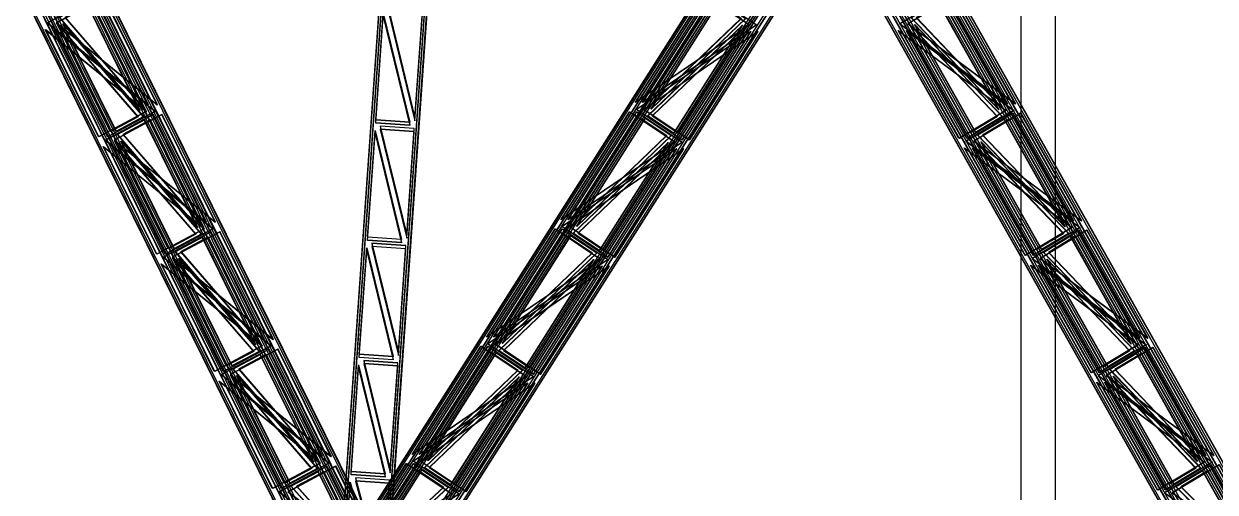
# Model space of a CAD drawing. Header units: millimetres. Extents: x -48000 to 1060615, y -2000 to 333000.
# Drawn here: x -11377 to -364, y 80947 to 85275 of the extents above; entities that cross this region are included whole.
import ezdxf

# ---------------------------------------------------------------- set-up
doc = ezdxf.new("R2010")
doc.units = ezdxf.units.MM
doc.layers.add('D-STR-CORE', color=7, linetype='Continuous', lineweight=25)
doc.layers.add('D-STR-STRC', color=7, linetype='Continuous', lineweight=25)

msp = doc.modelspace()

# ---------------------------------------------------------------- linework, layer by layer
at = {"layer": 'D-STR-CORE'}
msp.add_lwpolyline([(-2160, 18300), (-1840, 18300), (-1840, 224550), (-2160, 224550)], close=True, dxfattribs=at)
msp.add_lwpolyline([(-2160, 18300), (-1840, 18300), (-1840, 224550), (-2160, 224550)], close=True, dxfattribs=at)
at = {"layer": 'D-STR-STRC'}
for points in [[(-8546.53, 80174.39), (-296.53, 93174.39)], [(-8477.42, 80174.39), (-227.42, 93174.39)], [(-8116.11, 80086.83), (-14541.46, 93086.83)], [(-8099, 80095.97), (-14524.35, 93095.97)], [(-8058.75, 80086.83), (-14484.1, 93086.83)], [(-8041.63, 80095.97), (-14466.98, 93095.97)], [(-8037.02, 80137.1), (-14462.37, 93137.1)], [(-8019.91, 80146.24), (-14445.25, 93146.24)], [(-7949.6, 80137.1), (-14374.95, 93137.1)], [(-7932.49, 80146.24), (-14357.84, 93146.24)], [(-8530.16, 80163.49), (-280.16, 93163.49)], [(-8461.05, 80163.49), (-211.05, 93163.49)], [(-8444.6, 80114.44), (-194.6, 93114.44)], [(-8428.22, 80103.54), (-178.22, 93103.54)], [(-8399.25, 80114.44), (-149.25, 93114.44)], [(-8382.87, 80103.54), (-132.87, 93103.54)], [(134.05, 80095.53), (-7203.63, 93095.53)], [(150.82, 80105.58), (-7186.85, 93105.58)], [(184.72, 80095.53), (-7152.95, 93095.53)], [(201.5, 80105.58), (-7136.17, 93105.58)], [(213.05, 80150.83), (-7124.62, 93150.83)], [(229.83, 80160.89), (-7107.85, 93160.89)], [(290.27, 80150.83), (-7047.4, 93150.83)], [(307.05, 80160.89), (-7030.62, 93160.89)], [(-8469.47, 80030.39), (-7557.15, 93030.39)], [(-8469.47, 80030.39), (-7557.15, 93030.39)], [(-8469.47, 79999.82), (-7557.15, 92999.82)], [(-8469.47, 79999.82), (-7557.15, 92999.82)], [(-8449.52, 80029.02), (-7537.19, 93029.02)], [(-8449.52, 80029.02), (-7537.19, 93029.02)], [(-8449.52, 79998.44), (-7537.19, 92998.44)], [(-8449.52, 79998.44), (-7537.19, 92998.44)], [(-8050.48, 80001.56), (-7138.16, 93001.56)], [(-8050.48, 80001.56), (-7138.16, 93001.56)], [(-8050.48, 79970.98), (-7138.16, 92970.98)], [(-8050.48, 79970.98), (-7138.16, 92970.98)], [(-8030.53, 80000.18), (-7118.2, 93000.18)], [(-8030.53, 80000.18), (-7118.2, 93000.18)], [(-8030.53, 79969.61), (-7118.2, 92969.61)], [(-8030.53, 79969.61), (-7118.2, 92969.61)], [(-8567.51, 79853.76), (-14992.86, 92853.76)], [(-8550.4, 79862.9), (-14975.75, 92862.9)], [(-8480.09, 79853.76), (-14905.44, 92853.76)], [(-8462.98, 79862.9), (-14888.33, 92862.9)], [(-8458.37, 79904.03), (-14883.71, 92904.03)], [(-8441.25, 79913.17), (-14866.6, 92913.17)], [(-8401, 79904.03), (-14826.35, 92904.03)], [(-8383.89, 79913.17), (-14809.24, 92913.17)], [(-8117.13, 79896.46), (132.87, 92896.46)], [(-8100.75, 79885.56), (149.25, 92885.56)], [(-8071.78, 79896.46), (178.22, 92896.46)], [(-8055.4, 79885.56), (194.6, 92885.56)], [(-8038.95, 79836.51), (211.05, 92836.51)], [(-7969.84, 79836.51), (280.16, 92836.51)], [(-307.05, 79839.11), (-7644.72, 92839.11)], [(-290.27, 79849.17), (-7627.95, 92849.17)], [(-229.83, 79839.11), (-7567.5, 92839.11)], [(-213.05, 79849.17), (-7550.73, 92849.17)], [(-201.5, 79894.42), (-7539.18, 92894.42)], [(-184.72, 79904.47), (-7522.4, 92904.47)], [(-150.82, 79894.42), (-7488.5, 92894.42)], [(-134.05, 79904.47), (-7471.72, 92904.47)], [(-8022.58, 79825.61), (227.42, 92825.61)], [(-7953.47, 79825.61), (296.53, 92825.61)]]:
    msp.add_lwpolyline(points, dxfattribs=at)
for points in [[(-8546.53, 80174.39), (-8022.58, 79825.61), (227.42, 92825.61), (-296.53, 93174.39)], [(-8543.07, 80174.39), (-8019.12, 79825.61), (230.88, 92825.61), (-293.07, 93174.39)], [(-8480.88, 80174.39), (-7956.93, 79825.61), (293.07, 92825.61), (-230.88, 93174.39)], [(-8477.42, 80174.39), (-7953.47, 79825.61), (296.53, 92825.61), (-227.42, 93174.39)], [(-8019.91, 80146.24), (-8567.51, 79853.76), (-14992.86, 92853.76), (-14445.25, 93146.24)], [(-8015.54, 80146.24), (-8563.14, 79853.76), (-14988.49, 92853.76), (-14440.88, 93146.24)], [(-7936.86, 80146.24), (-8484.46, 79853.76), (-14909.81, 92853.76), (-14362.21, 93146.24)], [(-7932.49, 80146.24), (-8480.09, 79853.76), (-14905.44, 92853.76), (-14357.84, 93146.24)], [(-8099, 80095.97), (-8458.37, 79904.03), (-14883.71, 92904.03), (-14524.35, 93095.97)], [(-8094.63, 80095.97), (-8454, 79904.03), (-14879.34, 92904.03), (-14519.98, 93095.97)], [(-8046, 80095.97), (-8405.37, 79904.03), (-14830.72, 92904.03), (-14471.35, 93095.97)], [(-8041.63, 80095.97), (-8401, 79904.03), (-14826.35, 92904.03), (-14466.98, 93095.97)], [(-8444.6, 80114.44), (-8100.75, 79885.56), (149.25, 92885.56), (-194.6, 93114.44)], [(-8441.14, 80114.44), (-8097.3, 79885.56), (152.7, 92885.56), (-191.14, 93114.44)], [(-8402.7, 80114.44), (-8058.86, 79885.56), (191.14, 92885.56), (-152.7, 93114.44)], [(-8399.25, 80114.44), (-8055.4, 79885.56), (194.6, 92885.56), (-149.25, 93114.44)], [(229.83, 80160.89), (-307.05, 79839.11), (-7644.72, 92839.11), (-7107.85, 93160.89)], [(233.69, 80160.89), (-303.19, 79839.11), (-7640.86, 92839.11), (-7103.99, 93160.89)], [(303.19, 80160.89), (-233.69, 79839.11), (-7571.36, 92839.11), (-7034.48, 93160.89)], [(307.05, 80160.89), (-229.83, 79839.11), (-7567.5, 92839.11), (-7030.62, 93160.89)], [(150.82, 80105.58), (-201.5, 79894.42), (-7539.18, 92894.42), (-7186.85, 93105.58)], [(154.69, 80105.58), (-197.64, 79894.42), (-7535.32, 92894.42), (-7182.99, 93105.58)], [(197.64, 80105.58), (-154.69, 79894.42), (-7492.36, 92894.42), (-7140.03, 93105.58)], [(201.5, 80105.58), (-150.82, 79894.42), (-7488.5, 92894.42), (-7136.17, 93105.58)], [(-8030.53, 80000.18), (-8469.47, 80030.39), (-7557.15, 93030.39), (-7118.2, 93000.18)], [(-8030.53, 80000.18), (-8469.47, 80030.39), (-7557.15, 93030.39), (-7118.2, 93000.18)], [(-8030.53, 79997.96), (-8469.47, 80028.17), (-7557.15, 93028.17), (-7118.2, 92997.96)], [(-8030.53, 79997.96), (-8469.47, 80028.17), (-7557.15, 93028.17), (-7118.2, 92997.96)], [(-8030.53, 79971.83), (-8469.47, 80002.04), (-7557.15, 93002.04), (-7118.2, 92971.83)], [(-8030.53, 79971.83), (-8469.47, 80002.04), (-7557.15, 93002.04), (-7118.2, 92971.83)], [(-8030.53, 79969.61), (-8469.47, 79999.82), (-7557.15, 92999.82), (-7118.2, 92969.61)], [(-8030.53, 79969.61), (-8469.47, 79999.82), (-7557.15, 92999.82), (-7118.2, 92969.61)], [(-10227.79, 84525.78), (-10719.27, 85520.17), (-11159.92, 85284.81)], [(-10223.42, 84525.78), (-10714.9, 85520.17), (-11155.55, 85284.81)], [(-10144.74, 84525.78), (-10636.22, 85520.17), (-11076.88, 85284.81)], [(-10140.37, 84525.78), (-10631.85, 85520.17), (-11072.5, 85284.81)], [(-10306.88, 84475.51), (-10798.37, 85469.9), (-11050.78, 85335.08)], [(-10302.51, 84475.51), (-10793.99, 85469.9), (-11046.41, 85335.08)], [(-10253.89, 84475.51), (-10745.37, 85469.9), (-10997.78, 85335.08)], [(-10249.51, 84475.51), (-10741, 85469.9), (-10993.41, 85335.08)], [(-5725.2, 84546.71), (-5090.91, 85546.2), (-4669.3, 85265.54)], [(-5721.75, 84546.71), (-5087.46, 85546.2), (-4665.84, 85265.54)], [(-5659.56, 84546.71), (-5025.27, 85546.2), (-4603.65, 85265.54)], [(-5656.1, 84546.71), (-5021.81, 85546.2), (-4600.19, 85265.54)], [(-5623.27, 84486.77), (-4988.98, 85486.25), (-4747.47, 85325.49)], [(-5619.82, 84486.77), (-4985.53, 85486.25), (-4744.02, 85325.49)], [(-5581.38, 84486.77), (-4947.09, 85486.25), (-4705.58, 85325.49)], [(-5577.92, 84486.77), (-4943.63, 85486.25), (-4702.12, 85325.49)], [(-2284.99, 84536.78), (-2847.67, 85533.67), (-3279.69, 85274.74)], [(-2281.13, 84536.78), (-2843.81, 85533.67), (-3275.83, 85274.74)], [(-2211.63, 84536.78), (-2774.31, 85533.67), (-3206.33, 85274.74)], [(-2207.77, 84536.78), (-2770.45, 85533.67), (-3202.47, 85274.74)], [(-2364, 84481.47), (-2926.68, 85478.37), (-3174.14, 85330.05)], [(-2360.13, 84481.47), (-2922.82, 85478.37), (-3170.28, 85330.05)], [(-2317.18, 84481.47), (-2879.86, 85478.37), (-3127.33, 85330.05)], [(-2313.32, 84481.47), (-2876, 85478.37), (-3123.47, 85330.05)], [(-7809.31, 84366.52), (-8123.55, 84388.15), (-8054.46, 85372.69)], [(-7809.31, 84366.52), (-8123.55, 84388.15), (-8054.46, 85372.69)], [(-7809.31, 84364.3), (-8123.55, 84385.92), (-8054.46, 85370.47)], [(-7809.31, 84364.3), (-8123.55, 84385.92), (-8054.46, 85370.47)], [(-7761.3, 84407.89), (-7692.2, 85392.43), (-8006.45, 85414.06)], [(-7761.3, 84407.89), (-7692.2, 85392.43), (-8006.45, 85414.06)], [(-7761.3, 84405.66), (-7692.2, 85390.21), (-8006.45, 85411.83)], [(-7761.3, 84405.66), (-7692.2, 85390.21), (-8006.45, 85411.83)], [(-7761.3, 84379.53), (-7692.2, 85364.08), (-8006.45, 85385.7)], [(-7761.3, 84379.53), (-7692.2, 85364.08), (-8006.45, 85385.7)], [(-7761.3, 84377.31), (-7692.2, 85361.85), (-8006.45, 85383.48)], [(-7761.3, 84377.31), (-7692.2, 85361.85), (-8006.45, 85383.48)], [(-10325.6, 84414.92), (-10578.01, 84280.1), (-11069.5, 85274.49)], [(-10321.23, 84414.92), (-10573.64, 84280.1), (-11065.13, 85274.49)], [(-10272.61, 84414.92), (-10525.02, 84280.1), (-11016.5, 85274.49)], [(-10268.24, 84414.92), (-10520.65, 84280.1), (-11012.13, 85274.49)], [(-7809.31, 84338.17), (-8123.55, 84359.79), (-8054.46, 85344.34)], [(-7809.31, 84338.17), (-8123.55, 84359.79), (-8054.46, 85344.34)], [(-7809.31, 84335.94), (-8123.55, 84357.57), (-8054.46, 85342.11)], [(-7809.31, 84335.94), (-8123.55, 84357.57), (-8054.46, 85342.11)], [(-5610.38, 84424.51), (-5368.87, 84263.75), (-4734.58, 85263.23)], [(-5606.92, 84424.51), (-5365.41, 84263.75), (-4731.12, 85263.23)], [(-5568.48, 84424.51), (-5326.97, 84263.75), (-4692.68, 85263.23)], [(-5565.03, 84424.51), (-5323.52, 84263.75), (-4689.23, 85263.23)], [(-2379.79, 84419.95), (-2627.26, 84271.63), (-3189.94, 85268.53)], [(-2375.93, 84419.95), (-2623.39, 84271.63), (-3186.08, 85268.53)], [(-2332.97, 84419.95), (-2580.44, 84271.63), (-3143.12, 85268.53)], [(-2329.11, 84419.95), (-2576.58, 84271.63), (-3139.26, 85268.53)], [(-10246.51, 84465.19), (-10687.16, 84229.83), (-11178.64, 85224.22)], [(-10242.14, 84465.19), (-10682.79, 84229.83), (-11174.27, 85224.22)], [(-10163.46, 84465.19), (-10604.11, 84229.83), (-11095.6, 85224.22)], [(-10159.09, 84465.19), (-10599.74, 84229.83), (-11091.22, 85224.22)], [(-5712.31, 84484.46), (-5290.69, 84203.8), (-4656.4, 85203.29)], [(-5708.85, 84484.46), (-5287.23, 84203.8), (-4652.94, 85203.29)], [(-5646.66, 84484.46), (-5225.04, 84203.8), (-4590.75, 85203.29)], [(-5643.2, 84484.46), (-5221.59, 84203.8), (-4587.3, 85203.29)], [(-2300.78, 84475.26), (-2732.8, 84216.33), (-3295.49, 85213.22)], [(-2296.92, 84475.26), (-2728.94, 84216.33), (-3291.63, 85213.22)], [(-2227.42, 84475.26), (-2659.44, 84216.33), (-3222.13, 85213.22)], [(-2223.56, 84475.26), (-2655.58, 84216.33), (-3218.26, 85213.22)], [(-9692.34, 83442.45), (-10183.82, 84436.83), (-10624.47, 84201.48)], [(-9687.97, 83442.45), (-10179.45, 84436.83), (-10620.1, 84201.48)], [(-9609.3, 83442.45), (-10100.78, 84436.83), (-10541.43, 84201.48)], [(-9604.92, 83442.45), (-10096.41, 84436.83), (-10537.06, 84201.48)], [(-9771.44, 83392.18), (-10262.92, 84386.56), (-10515.33, 84251.75)], [(-9767.07, 83392.18), (-10258.55, 84386.56), (-10510.96, 84251.75)], [(-9718.44, 83392.18), (-10209.92, 84386.56), (-10462.33, 84251.75)], [(-9714.07, 83392.18), (-10205.55, 84386.56), (-10457.96, 84251.75)], [(-6412.7, 83463.38), (-5778.41, 84462.86), (-5356.8, 84182.21)], [(-6409.25, 83463.38), (-5774.96, 84462.86), (-5353.34, 84182.21)], [(-6347.06, 83463.38), (-5712.77, 84462.86), (-5291.15, 84182.21)], [(-6343.6, 83463.38), (-5709.31, 84462.86), (-5287.69, 84182.21)], [(-6310.77, 83403.43), (-5676.48, 84402.92), (-5434.97, 84242.16)], [(-6307.32, 83403.43), (-5673.03, 84402.92), (-5431.52, 84242.16)], [(-6268.88, 83403.43), (-5634.59, 84402.92), (-5393.08, 84242.16)], [(-6265.42, 83403.43), (-5631.13, 84402.92), (-5389.62, 84242.16)], [(-1673.52, 83453.45), (-2236.2, 84450.34), (-2668.22, 84191.41)], [(-1669.66, 83453.45), (-2232.34, 84450.34), (-2664.36, 84191.41)], [(-1600.16, 83453.45), (-2162.84, 84450.34), (-2594.86, 84191.41)], [(-1596.3, 83453.45), (-2158.98, 84450.34), (-2591, 84191.41)], [(-1752.52, 83398.14), (-2315.2, 84395.03), (-2562.67, 84246.72)], [(-1748.66, 83398.14), (-2311.34, 84395.03), (-2558.81, 84246.72)], [(-1705.71, 83398.14), (-2268.39, 84395.03), (-2515.86, 84246.72)], [(-1701.85, 83398.14), (-2264.53, 84395.03), (-2511.99, 84246.72)], [(-7885.34, 83283.19), (-8199.58, 83304.82), (-8130.48, 84289.36)], [(-7885.34, 83283.19), (-8199.58, 83304.82), (-8130.48, 84289.36)], [(-7885.34, 83280.96), (-8199.58, 83302.59), (-8130.48, 84287.13)], [(-7885.34, 83280.96), (-8199.58, 83302.59), (-8130.48, 84287.13)], [(-7885.34, 83254.83), (-8199.58, 83276.46), (-8130.48, 84261)], [(-7885.34, 83254.83), (-8199.58, 83276.46), (-8130.48, 84261)], [(-7885.34, 83252.61), (-8199.58, 83274.24), (-8130.48, 84258.78)], [(-7885.34, 83252.61), (-8199.58, 83274.24), (-8130.48, 84258.78)], [(-7837.33, 83324.55), (-7768.23, 84309.1), (-8082.47, 84330.72)], [(-7837.33, 83324.55), (-7768.23, 84309.1), (-8082.47, 84330.72)], [(-7837.33, 83322.33), (-7768.23, 84306.87), (-8082.47, 84328.5)], [(-7837.33, 83322.33), (-7768.23, 84306.87), (-8082.47, 84328.5)], [(-7837.33, 83296.2), (-7768.23, 84280.74), (-8082.47, 84302.37)], [(-7837.33, 83296.2), (-7768.23, 84280.74), (-8082.47, 84302.37)], [(-7837.33, 83293.98), (-7768.23, 84278.52), (-8082.47, 84300.15)], [(-7837.33, 83293.98), (-7768.23, 84278.52), (-8082.47, 84300.15)], [(-9711.06, 83381.86), (-10151.71, 83146.5), (-10643.2, 84140.89)], [(-9706.69, 83381.86), (-10147.34, 83146.5), (-10638.82, 84140.89)], [(-9628.02, 83381.86), (-10068.67, 83146.5), (-10560.15, 84140.89)], [(-9623.65, 83381.86), (-10064.3, 83146.5), (-10555.78, 84140.89)], [(-9790.16, 83331.59), (-10042.57, 83196.77), (-10534.05, 84191.16)], [(-9785.79, 83331.59), (-10038.2, 83196.77), (-10529.68, 84191.16)], [(-9737.16, 83331.59), (-9989.57, 83196.77), (-10481.05, 84191.16)], [(-9732.79, 83331.59), (-9985.2, 83196.77), (-10476.68, 84191.16)], [(-6297.88, 83341.18), (-6056.37, 83180.41), (-5422.08, 84179.9)], [(-6294.42, 83341.18), (-6052.91, 83180.41), (-5418.62, 84179.9)], [(-6255.98, 83341.18), (-6014.47, 83180.41), (-5380.18, 84179.9)], [(-6252.53, 83341.18), (-6011.02, 83180.41), (-5376.73, 84179.9)], [(-1768.32, 83336.62), (-2015.78, 83188.3), (-2578.46, 84185.19)], [(-1764.45, 83336.62), (-2011.92, 83188.3), (-2574.6, 84185.19)], [(-1721.5, 83336.62), (-1968.97, 83188.3), (-2531.65, 84185.19)], [(-1717.64, 83336.62), (-1965.11, 83188.3), (-2527.79, 84185.19)], [(-6399.81, 83401.12), (-5978.19, 83120.47), (-5343.9, 84119.96)], [(-6396.35, 83401.12), (-5974.73, 83120.47), (-5340.44, 84119.96)], [(-6334.16, 83401.12), (-5912.54, 83120.47), (-5278.25, 84119.96)], [(-6330.7, 83401.12), (-5909.09, 83120.47), (-5274.8, 84119.96)], [(-1689.31, 83391.92), (-2121.33, 83133), (-2684.01, 84129.89)], [(-1685.45, 83391.92), (-2117.47, 83133), (-2680.15, 84129.89)], [(-1615.95, 83391.92), (-2047.97, 83133), (-2610.65, 84129.89)], [(-1612.09, 83391.92), (-2044.11, 83133), (-2606.79, 84129.89)], [(-7100.2, 82380.04), (-6465.91, 83379.53), (-6044.3, 83098.88)], [(-7096.75, 82380.04), (-6462.46, 83379.53), (-6040.84, 83098.88)], [(-7034.56, 82380.04), (-6400.27, 83379.53), (-5978.65, 83098.88)], [(-7031.1, 82380.04), (-6396.81, 83379.53), (-5975.19, 83098.88)], [(-1062.05, 82370.11), (-1624.73, 83367), (-2056.75, 83108.08)], [(-1058.18, 82370.11), (-1620.87, 83367), (-2052.89, 83108.08)], [(-988.68, 82370.11), (-1551.37, 83367), (-1983.39, 83108.08)], [(-984.82, 82370.11), (-1547.51, 83367), (-1979.53, 83108.08)], [(-9156.9, 82359.11), (-9648.38, 83353.5), (-10089.03, 83118.14)], [(-9152.52, 82359.11), (-9644.01, 83353.5), (-10084.66, 83118.14)], [(-9073.85, 82359.11), (-9565.33, 83353.5), (-10005.98, 83118.14)], [(-9069.48, 82359.11), (-9560.96, 83353.5), (-10001.61, 83118.14)], [(-9235.99, 82308.84), (-9727.47, 83303.23), (-9979.88, 83168.41)], [(-9231.62, 82308.84), (-9723.1, 83303.23), (-9975.51, 83168.41)], [(-9182.99, 82308.84), (-9674.48, 83303.23), (-9926.89, 83168.41)], [(-9178.62, 82308.84), (-9670.11, 83303.23), (-9922.52, 83168.41)], [(-6998.27, 82320.1), (-6363.98, 83319.59), (-6122.47, 83158.82)], [(-6994.82, 82320.1), (-6360.53, 83319.59), (-6119.02, 83158.82)], [(-6956.38, 82320.1), (-6322.09, 83319.59), (-6080.58, 83158.82)], [(-6952.92, 82320.1), (-6318.63, 83319.59), (-6077.12, 83158.82)], [(-1141.05, 82314.81), (-1703.73, 83311.7), (-1951.2, 83163.38)], [(-1137.19, 82314.81), (-1699.87, 83311.7), (-1947.34, 83163.38)], [(-1094.23, 82314.81), (-1656.92, 83311.7), (-1904.38, 83163.38)], [(-1090.37, 82314.81), (-1653.05, 83311.7), (-1900.52, 83163.38)], [(-7961.36, 82199.85), (-8275.61, 82221.48), (-8206.51, 83206.02)], [(-7961.36, 82199.85), (-8275.61, 82221.48), (-8206.51, 83206.02)], [(-7961.36, 82197.63), (-8275.61, 82219.26), (-8206.51, 83203.8)], [(-7961.36, 82197.63), (-8275.61, 82219.26), (-8206.51, 83203.8)], [(-7961.36, 82171.5), (-8275.61, 82193.13), (-8206.51, 83177.67)], [(-7961.36, 82171.5), (-8275.61, 82193.13), (-8206.51, 83177.67)], [(-7961.36, 82169.28), (-8275.61, 82190.9), (-8206.51, 83175.45)], [(-7961.36, 82169.28), (-8275.61, 82190.9), (-8206.51, 83175.45)], [(-7913.35, 82241.22), (-7844.26, 83225.76), (-8158.5, 83247.39)], [(-7913.35, 82241.22), (-7844.26, 83225.76), (-8158.5, 83247.39)], [(-7913.35, 82239), (-7844.26, 83223.54), (-8158.5, 83245.17)], [(-7913.35, 82239), (-7844.26, 83223.54), (-8158.5, 83245.17)], [(-7913.35, 82212.87), (-7844.26, 83197.41), (-8158.5, 83219.04)], [(-7913.35, 82212.87), (-7844.26, 83197.41), (-8158.5, 83219.04)], [(-7913.35, 82210.64), (-7844.26, 83195.18), (-8158.5, 83216.81)], [(-7913.35, 82210.64), (-7844.26, 83195.18), (-8158.5, 83216.81)], [(-9175.62, 82298.52), (-9616.27, 82063.17), (-10107.75, 83057.55)], [(-9171.24, 82298.52), (-9611.9, 82063.17), (-10103.38, 83057.55)], [(-9092.57, 82298.52), (-9533.22, 82063.17), (-10024.7, 83057.55)], [(-9088.2, 82298.52), (-9528.85, 82063.17), (-10020.33, 83057.55)], [(-9254.71, 82248.25), (-9507.12, 82113.44), (-9998.61, 83107.82)], [(-9250.34, 82248.25), (-9502.75, 82113.44), (-9994.23, 83107.82)], [(-9201.71, 82248.25), (-9454.13, 82113.44), (-9945.61, 83107.82)], [(-9197.34, 82248.25), (-9449.76, 82113.44), (-9941.24, 83107.82)], [(-7087.31, 82317.79), (-6665.69, 82037.14), (-6031.4, 83036.62)], [(-7083.85, 82317.79), (-6662.23, 82037.14), (-6027.94, 83036.62)], [(-7021.66, 82317.79), (-6600.04, 82037.14), (-5965.75, 83036.62)], [(-7018.2, 82317.79), (-6596.59, 82037.14), (-5962.3, 83036.62)], [(-6985.38, 82257.84), (-6743.87, 82097.08), (-6109.58, 83096.57)], [(-6981.92, 82257.84), (-6740.41, 82097.08), (-6106.12, 83096.57)], [(-6943.48, 82257.84), (-6701.97, 82097.08), (-6067.68, 83096.57)], [(-6940.03, 82257.84), (-6698.52, 82097.08), (-6064.23, 83096.57)], [(-1077.84, 82308.59), (-1509.86, 82049.66), (-2072.54, 83046.55)], [(-1073.98, 82308.59), (-1506, 82049.66), (-2068.68, 83046.55)], [(-1004.48, 82308.59), (-1436.5, 82049.66), (-1999.18, 83046.55)], [(-1000.62, 82308.59), (-1432.64, 82049.66), (-1995.32, 83046.55)], [(-1156.84, 82253.28), (-1404.31, 82104.97), (-1966.99, 83101.86)], [(-1152.98, 82253.28), (-1400.45, 82104.97), (-1963.13, 83101.86)], [(-1110.03, 82253.28), (-1357.49, 82104.97), (-1920.18, 83101.86)], [(-1106.17, 82253.28), (-1353.63, 82104.97), (-1916.31, 83101.86)], [(-8621.45, 81275.78), (-9112.93, 82270.17), (-9553.58, 82034.81)], [(-8617.08, 81275.78), (-9108.56, 82270.17), (-9549.21, 82034.81)], [(-8538.4, 81275.78), (-9029.89, 82270.17), (-9470.54, 82034.81)], [(-8534.03, 81275.78), (-9025.52, 82270.17), (-9466.17, 82034.81)], [(-7787.7, 81296.71), (-7153.41, 82296.2), (-6731.8, 82015.54)], [(-7784.25, 81296.71), (-7149.96, 82296.2), (-6728.34, 82015.54)], [(-7722.06, 81296.71), (-7087.77, 82296.2), (-6666.15, 82015.54)], [(-7718.6, 81296.71), (-7084.31, 82296.2), (-6662.69, 82015.54)], [(-450.57, 81286.78), (-1013.25, 82283.67), (-1445.27, 82024.74)], [(-446.71, 81286.78), (-1009.39, 82283.67), (-1441.41, 82024.74)], [(-377.21, 81286.78), (-939.89, 82283.67), (-1371.91, 82024.74)], [(-373.35, 81286.78), (-936.03, 82283.67), (-1368.05, 82024.74)], [(-8700.54, 81225.51), (-9192.03, 82219.9), (-9444.44, 82085.08)], [(-8696.17, 81225.51), (-9187.66, 82219.9), (-9440.07, 82085.08)], [(-8647.55, 81225.51), (-9139.03, 82219.9), (-9391.44, 82085.08)], [(-8643.18, 81225.51), (-9134.66, 82219.9), (-9387.07, 82085.08)], [(-7989.38, 81157.89), (-7920.29, 82142.43), (-8234.53, 82164.06)], [(-7989.38, 81157.89), (-7920.29, 82142.43), (-8234.53, 82164.06)], [(-7989.38, 81155.66), (-7920.29, 82140.21), (-8234.53, 82161.83)], [(-7989.38, 81155.66), (-7920.29, 82140.21), (-8234.53, 82161.83)], [(-7685.77, 81236.77), (-7051.48, 82236.25), (-6809.97, 82075.49)], [(-7682.32, 81236.77), (-7048.03, 82236.25), (-6806.52, 82075.49)], [(-7643.88, 81236.77), (-7009.59, 82236.25), (-6768.08, 82075.49)], [(-7640.42, 81236.77), (-7006.13, 82236.25), (-6764.62, 82075.49)], [(-529.58, 81231.47), (-1092.26, 82228.37), (-1339.73, 82080.05)], [(-525.72, 81231.47), (-1088.4, 82228.37), (-1335.86, 82080.05)], [(-482.76, 81231.47), (-1045.44, 82228.37), (-1292.91, 82080.05)], [(-478.9, 81231.47), (-1041.58, 82228.37), (-1289.05, 82080.05)], [(-8037.39, 81116.52), (-8351.63, 81138.15), (-8282.54, 82122.69)], [(-8037.39, 81116.52), (-8351.63, 81138.15), (-8282.54, 82122.69)], [(-8037.39, 81114.3), (-8351.63, 81135.92), (-8282.54, 82120.47)], [(-8037.39, 81114.3), (-8351.63, 81135.92), (-8282.54, 82120.47)], [(-8037.39, 81088.17), (-8351.63, 81109.79), (-8282.54, 82094.34)], [(-8037.39, 81088.17), (-8351.63, 81109.79), (-8282.54, 82094.34)], [(-8037.39, 81085.94), (-8351.63, 81107.57), (-8282.54, 82092.11)], [(-8037.39, 81085.94), (-8351.63, 81107.57), (-8282.54, 82092.11)], [(-7989.38, 81129.53), (-7920.29, 82114.08), (-8234.53, 82135.7)], [(-7989.38, 81129.53), (-7920.29, 82114.08), (-8234.53, 82135.7)], [(-7989.38, 81127.31), (-7920.29, 82111.85), (-8234.53, 82133.48)], [(-7989.38, 81127.31), (-7920.29, 82111.85), (-8234.53, 82133.48)], [(-8640.17, 81215.19), (-9080.82, 80979.83), (-9572.3, 81974.22)], [(-8635.8, 81215.19), (-9076.45, 80979.83), (-9567.93, 81974.22)], [(-8557.12, 81215.19), (-8997.77, 80979.83), (-9489.26, 81974.22)], [(-8552.75, 81215.19), (-8993.4, 80979.83), (-9484.89, 81974.22)], [(-8719.26, 81164.92), (-8971.68, 81030.1), (-9463.16, 82024.49)], [(-8714.89, 81164.92), (-8967.31, 81030.1), (-9458.79, 82024.49)], [(-8666.27, 81164.92), (-8918.68, 81030.1), (-9410.16, 82024.49)], [(-8661.9, 81164.92), (-8914.31, 81030.1), (-9405.79, 82024.49)], [(-7774.81, 81234.46), (-7353.19, 80953.8), (-6718.9, 81953.29)], [(-7771.35, 81234.46), (-7349.73, 80953.8), (-6715.44, 81953.29)], [(-7709.16, 81234.46), (-7287.54, 80953.8), (-6653.25, 81953.29)], [(-7705.7, 81234.46), (-7284.09, 80953.8), (-6649.8, 81953.29)], [(-7672.88, 81174.51), (-7431.37, 81013.75), (-6797.08, 82013.23)], [(-7669.42, 81174.51), (-7427.91, 81013.75), (-6793.62, 82013.23)], [(-7630.98, 81174.51), (-7389.47, 81013.75), (-6755.18, 82013.23)], [(-7627.53, 81174.51), (-7386.02, 81013.75), (-6751.73, 82013.23)], [(-466.37, 81225.26), (-898.39, 80966.33), (-1461.07, 81963.22)], [(-462.51, 81225.26), (-894.52, 80966.33), (-1457.21, 81963.22)], [(-393.01, 81225.26), (-825.02, 80966.33), (-1387.71, 81963.22)], [(-389.14, 81225.26), (-821.16, 80966.33), (-1383.85, 81963.22)], [(-545.37, 81169.95), (-792.84, 81021.63), (-1355.52, 82018.53)], [(-541.51, 81169.95), (-788.98, 81021.63), (-1351.66, 82018.53)], [(-498.55, 81169.95), (-746.02, 81021.63), (-1308.7, 82018.53)], [(-494.69, 81169.95), (-742.16, 81021.63), (-1304.84, 82018.53)], [(-8117.88, 80256.93), (-8577.49, 81186.83), (-9018.14, 80951.48)], [(-8113.51, 80256.93), (-8573.12, 81186.83), (-9013.77, 80951.48)], [(-8034.83, 80256.93), (-8494.44, 81186.83), (-8935.09, 80951.48)], [(-8030.46, 80256.93), (-8490.07, 81186.83), (-8930.72, 80951.48)], [(-8436.63, 80274.17), (-7840.91, 81212.86), (-7419.3, 80932.21)], [(-8433.17, 80274.17), (-7837.46, 81212.86), (-7415.84, 80932.21)], [(-8370.98, 80274.17), (-7775.27, 81212.86), (-7353.65, 80932.21)], [(-8367.52, 80274.17), (-7771.81, 81212.86), (-7350.19, 80932.21)], [(125.53, 80266.12), (-401.78, 81200.34), (-833.8, 80941.41)], [(129.39, 80266.12), (-397.92, 81200.34), (-829.94, 80941.41)], [(198.89, 80266.12), (-328.42, 81200.34), (-760.44, 80941.41)], [(202.75, 80266.12), (-324.56, 81200.34), (-756.58, 80941.41)], [(-8196.97, 80206.66), (-8656.58, 81136.56), (-8908.99, 81001.75)], [(-8192.6, 80206.66), (-8652.21, 81136.56), (-8904.62, 81001.75)], [(-8143.98, 80206.66), (-8603.59, 81136.56), (-8856, 81001.75)], [(-8139.6, 80206.66), (-8599.22, 81136.56), (-8851.63, 81001.75)], [(-8334.7, 80214.22), (-7738.98, 81152.92), (-7497.47, 80992.16)], [(-8331.24, 80214.22), (-7735.53, 81152.92), (-7494.02, 80992.16)], [(-8060.38, 80146.18), (-7996.31, 81059.1), (-8310.55, 81080.72)], [(-8060.38, 80146.18), (-7996.31, 81059.1), (-8310.55, 81080.72)], [(-8060.38, 80143.95), (-7996.31, 81056.87), (-8310.55, 81078.5)], [(-8060.38, 80143.95), (-7996.31, 81056.87), (-8310.55, 81078.5)], [(-8060.38, 80117.82), (-7996.31, 81030.74), (-8310.55, 81052.37)], [(-8060.38, 80117.82), (-7996.31, 81030.74), (-8310.55, 81052.37)], [(-8292.8, 80214.22), (-7697.09, 81152.92), (-7455.58, 80992.16)], [(-8289.35, 80214.22), (-7693.63, 81152.92), (-7452.12, 80992.16)], [(46.52, 80210.81), (-480.79, 81145.03), (-728.25, 80996.72)], [(50.38, 80210.81), (-476.92, 81145.03), (-724.39, 80996.72)], [(93.34, 80210.81), (-433.97, 81145.03), (-681.44, 80996.72)], [(97.2, 80210.81), (-430.11, 81145.03), (-677.58, 80996.72)], [(-8108.39, 80104.81), (-8422.63, 80126.44), (-8358.57, 81039.36)], [(-8108.39, 80104.81), (-8422.63, 80126.44), (-8358.57, 81039.36)], [(-8108.39, 80102.59), (-8422.63, 80124.21), (-8358.57, 81037.13)], [(-8108.39, 80102.59), (-8422.63, 80124.21), (-8358.57, 81037.13)], [(-8108.39, 80076.46), (-8422.63, 80098.08), (-8358.57, 81011)], [(-8108.39, 80076.46), (-8422.63, 80098.08), (-8358.57, 81011)], [(-8108.39, 80074.23), (-8422.63, 80095.86), (-8358.57, 81008.78)], [(-8108.39, 80074.23), (-8422.63, 80095.86), (-8358.57, 81008.78)], [(-8060.38, 80115.6), (-7996.31, 81028.52), (-8310.55, 81050.15)], [(-8060.38, 80115.6), (-7996.31, 81028.52), (-8310.55, 81050.15)]]:
    msp.add_lwpolyline(points, close=True, dxfattribs=at)

doc.saveas('drawing.dxf')
